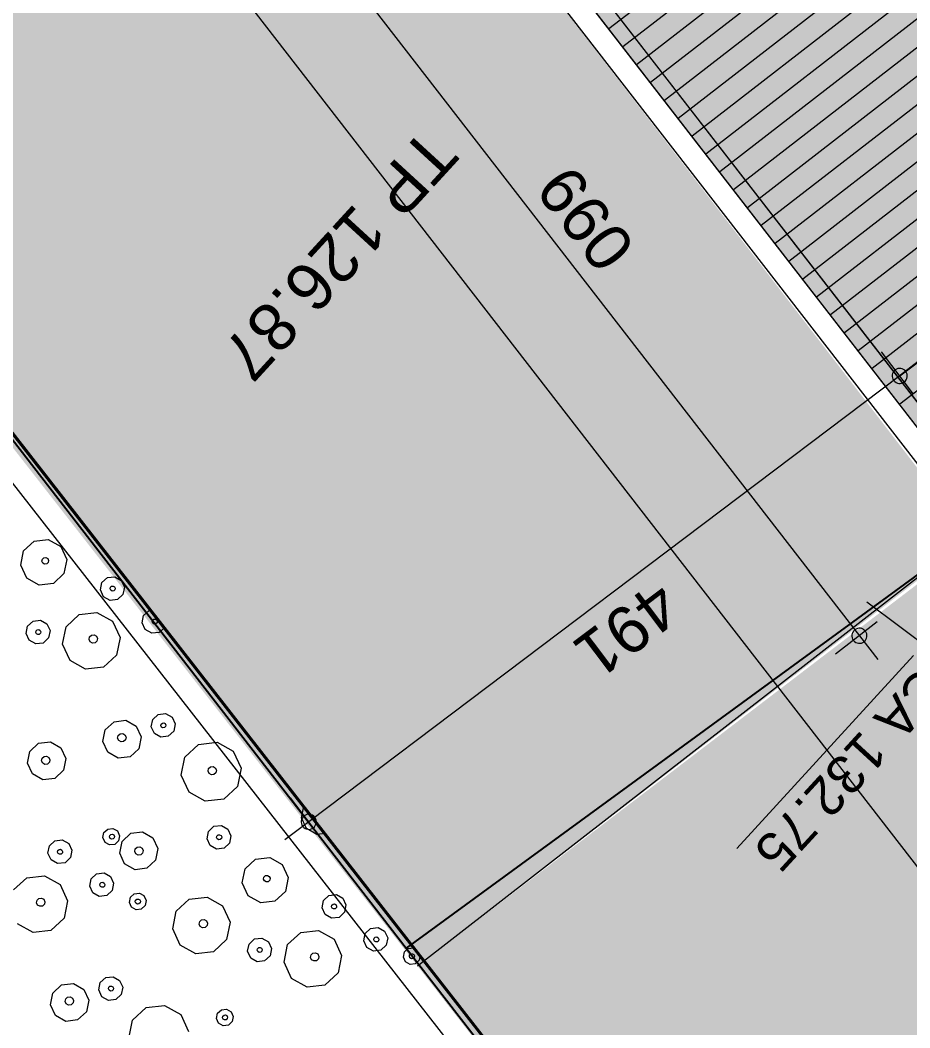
# Model space of a CAD drawing. Header units: metres. Extents: x -2858 to 512, y -1995 to 1252.
# Drawn here: x -466.28 to -460.38, y -144.9 to -138.22 of the extents above; entities that cross this region are included whole.
import ezdxf
from ezdxf.enums import TextEntityAlignment as Align
from ezdxf.lldxf.tags import DXFTag

# ---------------------------------------------------------------- set-up
doc = ezdxf.new("R2010")
doc.units = ezdxf.units.M
for name, color, linetype in [('Calque commun', 7, 'Continuous'), ('Calque11', 7, 'Continuous'), ('Calque17', 7, 'Continuous'), ('Textes', 7, 'Continuous')]:
    doc.layers.add(name, color=color, linetype=linetype)
doc.styles.add('Arial18', font='arial.ttf', dxfattribs={"height": 0.309252})
doc.styles.add('Arial9', font='arial.ttf', dxfattribs={"height": 0.316674})
tags = doc.linetypes.add('DASHDOT2', pattern=[0.5, 0.25, -0.125, 0, -0.125]).pattern_tags.tags
tags[10:11] = [DXFTag(74, 4), DXFTag(75, 0), DXFTag(340, '0'), DXFTag(46, 1.0), DXFTag(50, 0.0), DXFTag(44, 0.0), DXFTag(45, 0.0)]
tags[8:9] = [DXFTag(74, 4), DXFTag(75, 0), DXFTag(340, '0'), DXFTag(46, 1.0), DXFTag(50, 0.0), DXFTag(44, 0.0), DXFTag(45, 0.0)]
tags[6:7] = [DXFTag(74, 4), DXFTag(75, 0), DXFTag(340, '0'), DXFTag(46, 1.0), DXFTag(50, 0.0), DXFTag(44, 0.0), DXFTag(45, 0.0)]
tags[4:5] = [DXFTag(74, 4), DXFTag(75, 0), DXFTag(340, '0'), DXFTag(46, 1.0), DXFTag(50, 0.0), DXFTag(44, 0.0), DXFTag(45, 0.0)]
tags = doc.linetypes.add('HIDDEN', pattern=[0.375, 0.25, -0.125]).pattern_tags.tags
tags[6:7] = [DXFTag(74, 4), DXFTag(75, 0), DXFTag(340, '0'), DXFTag(46, 1.0), DXFTag(50, 0.0), DXFTag(44, 0.0), DXFTag(45, 0.0)]
tags[4:5] = [DXFTag(74, 4), DXFTag(75, 0), DXFTag(340, '0'), DXFTag(46, 1.0), DXFTag(50, 0.0), DXFTag(44, 0.0), DXFTag(45, 0.0)]

# ---------------------------------------------------------------- blocks, each defined once
blk = doc.blocks.new('hatch7')
at = {"layer": 'Calque commun', "color": 6, "linetype": 'Continuous', "lineweight": -2}
for p, q in [((8.7815, 44.8787), (17.9815, 44.8787)), ((8.7815, 44.7287), (17.9815, 44.7287)), ((8.7815, 44.5787), (17.9815, 44.5787)), ((8.7815, 44.4287), (17.9815, 44.4287)), ((8.7815, 44.2787), (17.9815, 44.2787)), ((8.7815, 44.1287), (17.9815, 44.1287)), ((8.7815, 43.9787), (17.9815, 43.9787)), ((8.7815, 43.8287), (17.9815, 43.8287)), ((8.7815, 43.6787), (17.9815, 43.6787)), ((8.7815, 43.5287), (17.9815, 43.5287)), ((8.7815, 43.3787), (17.9815, 43.3787)), ((8.7815, 43.2287), (17.9815, 43.2287)), ((8.7815, 43.0787), (17.9815, 43.0787)), ((8.7815, 42.9287), (17.9815, 42.9287)), ((8.7815, 42.7787), (17.9815, 42.7787)), ((8.7815, 42.6287), (17.9815, 42.6287)), ((8.7815, 42.4787), (17.9815, 42.4787)), ((8.7815, 42.3287), (17.9815, 42.3287)), ((8.7815, 42.1787), (17.9815, 42.1787)), ((8.7815, 42.0287), (17.9815, 42.0287)), ((8.7815, 41.8787), (17.9815, 41.8787)), ((8.7815, 41.7287), (17.9815, 41.7287))]:
    blk.add_line(p, q, dxfattribs=at)
mesh = blk.add_polyface(dxfattribs=at)
corners = [(8.7815, 45.9286), (17.9815, 45.9286), (17.9815, 39.3286), (8.7815, 39.3286)]
mesh.append_faces([[corners[k] for k in face] for face in [(0, 1, 2, 3)]], dxfattribs={"color": 6})
blk = doc.blocks.new('toitvillacinqbismi')
at = {"layer": 'Calque commun', "linetype": 'Continuous', "lineweight": -2}
blk.add_hatch(color=17, dxfattribs=at).paths.add_polyline_path([(13.3815, 45.9019), (13.3815, 39.3286), (17.8815, 39.3286), (17.9815, 39.3286), (17.9815, 45.9286)])
at = {"layer": 'Calque commun', "color": 16, "linetype": 'HIDDEN', "lineweight": -2}
blk.add_line((17.8815, 39.3192), (17.8815, 45.9286), dxfattribs=at)
at = {"layer": 'Calque commun', "color": 0, "linetype": 'ByBlock', "lineweight": -2}
blk.add_blockref('hatch7', (0, 0), dxfattribs=at)
at = {"layer": 'Calque commun', "color": 9, "linetype": 'Continuous', "lineweight": -2}
mesh = blk.add_polyface(dxfattribs=at)
corners = [(-2.8069, 24.5933), (-2.8069, 26.4286), (-9.4069, 24.5933), (10.4215, 26.4286), (-2.7879, 33.5933), (17.0215, 33.5933), (17.0215, 24.5933), (-2.7879, 35.4286), (10.412, 33.5933), (10.4215, 24.5933), (10.412, 35.4286), (-9.3974, 33.5933), (17.8815, 39.3192), (17.8815, 45.9286), (8.8815, 45.9286), (8.8815, 39.3192)]
mesh.append_faces([[corners[k] for k in face] for face in [(12, 13, 14, 15)]], dxfattribs={"color": 9})
mesh.append_faces([[corners[k] for k in face] for face in [(3, 4, 1), (5, 3, 6), (11, 1, 4)]], dxfattribs={"vtx0": -1, "vtx1": -1, "color": 9})
mesh.append_faces([[corners[k] for k in face] for face in [(3, 8, 4)]], dxfattribs={"vtx0": -1, "vtx1": -1, "vtx2": -1, "color": 9})
mesh.append_faces([[corners[k] for k in face] for face in [(0, 1, 2)]], dxfattribs={"vtx1": -1, "color": 9})
mesh.append_faces([[corners[k] for k in face] for face in [(7, 4, 8), (11, 2, 1), (5, 8, 3)]], dxfattribs={"vtx1": -1, "vtx2": -1, "color": 9})
mesh.append_faces([[corners[k] for k in face] for face in [(3, 9, 6), (8, 10, 7)]], dxfattribs={"vtx2": -1, "color": 9})
at = {"layer": 'Calque commun', "color": 16, "linetype": 'Continuous', "lineweight": -2}
mesh = blk.add_polyface(dxfattribs=at)
corners = [(18.1315, 45.9286), (17.9815, 45.9286), (17.9815, 39.3192), (18.1315, 39.3192)]
mesh.append_faces([[corners[k] for k in face] for face in [(0, 1, 2, 3)]], dxfattribs={"color": 16})
blk = doc.blocks.new('geometrebondepartleger')
at = {"layer": 'Calque commun', "color": 3, "linetype": 'HIDDEN', "lineweight": 18}
blk.add_line((127.6994, 67.7265), (142.0277, 145.8978), dxfattribs=at)
at = {"layer": 'Calque commun', "color": 10, "linetype": 'DASHDOT2', "lineweight": 18, "flags": 128}
blk.add_lwpolyline([(45.2867, 98.0868), (42.9361, 93.8756), (22.4919, 69.3549), (46.896, 54.8213), (60.0219, 76.4824), (130.1549, 64.2531), (145.3143, 148.376), (109.3485, 154.881), (91.263, 130.1164), (87.3779, 124.8321), (86.3313, 123.2789), (83.8109, 118.8118), (74.9183, 102.5858), (72.6157, 98.3586), (63.0649, 85.9136), (45.1583, 97.9611)], close=True, dxfattribs=at)
at = {"layer": 'Calque11', "color": 7, "linetype": 'Continuous', "lineweight": 9}
blk.add_polyline3d([(125.0277, 35.9078, 79), (133.3383, 81.851, 79), (145.3136, 148.3761, 79)], dxfattribs=at)
at = {"layer": 'Calque17', "color": 1, "linetype": 'Continuous', "lineweight": 9}
for points in [[(125.174, 36.6886, 79), (126.5286, 44.1348, 79), (125.0378, 35.9435, 79), (126.4161, 43.4883, 79), (128.681, 56.0642, 79), (129.9759, 63.1341, 79), (132.1933, 75.6042, 79), (133.3383, 81.851, 79), (135.2222, 92.3412, 79), (136.4776, 99.3268, 79), (138.1727, 108.7115, 79), (140.4846, 121.4626, 79), (141.0933, 124.9318, 79)], [(125.3707, 36.6528, 79), (126.7254, 44.0992, 79), (125.2346, 35.9078, 79), (126.6129, 43.4526, 79), (128.8778, 56.0285, 79), (130.1727, 63.0986, 79), (132.3901, 75.5687, 79), (133.5351, 81.8153, 79), (135.4191, 92.3058, 79), (136.6745, 99.2914, 79), (138.3695, 108.676, 79), (140.6815, 121.4274, 79), (141.2903, 124.8972, 79)]]:
    blk.add_polyline3d(points, dxfattribs=at)
blk = doc.blocks.new('new121')
at = {"layer": 'Calque commun', "color": 1, "linetype": 'Continuous', "lineweight": 9}
blk.add_arc((0, 0), 0.5, 0, 359.99941, dxfattribs=at)
blk = doc.blocks.new('new122')
at = {"layer": 'Calque commun', "color": 1, "linetype": 'Continuous', "lineweight": 9}
blk.add_arc((0, 0), 0.5, 0, 359.99941, dxfattribs=at)
blk = doc.blocks.new('DimLine4561')
at = {"layer": 'Calque commun', "color": 1, "linetype": 'Continuous', "lineweight": 9}
for p, q in [((60.8712, 85.4278), (60.9073, 85.6245)), ((61.0187, 85.4003), (60.6746, 85.4643)), ((59.6354, 78.6901), (60.8712, 85.4278)), ((59.7829, 78.6626), (59.4388, 78.7267)), ((59.6354, 78.6901), (59.5993, 78.4934))]:
    blk.add_line(p, q, dxfattribs=at)
at = {"layer": 'Calque commun', "color": 1, "linetype": 'Continuous', "lineweight": 9, "xscale": 0.1000000125172221, "yscale": 0.1000000125172221, "zscale": 0.1000000014901161, "rotation": 79.60663607975518}
for name, p in [('new122', (60.8712, 85.4278)), ('new121', (59.6354, 78.6901))]:
    blk.add_blockref(name, p, dxfattribs=at)
at = {"layer": 'Calque commun', "color": 1, "linetype": 'Continuous', "lineweight": 9, "style": 'Arial18'}
blk.add_text('685', height=0.30925, rotation=79.60664, dxfattribs=at).set_placement((60.2435, 82.0607), align=Align.BOTTOM_CENTER)
blk = doc.blocks.new('new125')
at = {"layer": 'Calque commun', "color": 1, "linetype": 'Continuous', "lineweight": 9}
blk.add_arc((0, 0), 0.5, 0, 359.99941, dxfattribs=at)
blk = doc.blocks.new('new126')
at = {"layer": 'Calque commun', "color": 1, "linetype": 'Continuous', "lineweight": 9}
blk.add_arc((0, 0), 0.5, 0, 359.99941, dxfattribs=at)
blk = doc.blocks.new('DimLine4573')
at = {"layer": 'Calque commun', "color": 1, "linetype": 'Continuous', "lineweight": 9}
for p, q in [((60.8669, 78.4642), (60.903, 78.6609)), ((60.7194, 78.4913), (61.0637, 78.4281)), ((59.6763, 71.9725), (60.8669, 78.4642)), ((59.5287, 71.9995), (59.873, 71.9364)), ((59.6763, 71.9725), (59.6402, 71.7758))]:
    blk.add_line(p, q, dxfattribs=at)
at = {"layer": 'Calque commun', "color": 1, "linetype": 'Continuous', "lineweight": 9, "xscale": 0.1000000090139748, "yscale": 0.1000000090139748, "zscale": 0.1000000090139748, "rotation": 79.60657603552153}
for name, p in [('new126', (60.8669, 78.4642)), ('new125', (59.6763, 71.9725))]:
    blk.add_blockref(name, p, dxfattribs=at)
at = {"layer": 'Calque commun', "color": 1, "linetype": 'Continuous', "lineweight": 9, "style": 'Arial18'}
blk.add_text('660', height=0.30925, rotation=79.60657, dxfattribs=at).set_placement((60.2618, 75.2201), align=Align.BOTTOM_CENTER)
blk = doc.blocks.new('new133')
at = {"layer": 'Calque commun', "color": 1, "linetype": 'Continuous', "lineweight": 9}
blk.add_arc((0, 0), 0.5, 0, 359.99941, dxfattribs=at)
blk = doc.blocks.new('new134')
at = {"layer": 'Calque commun', "color": 1, "linetype": 'Continuous', "lineweight": 9}
blk.add_arc((0, 0), 0.5, 0, 359.99941, dxfattribs=at)
blk = doc.blocks.new('DimLine4597')
at = {"layer": 'Calque commun', "color": 1, "linetype": 'Continuous', "lineweight": 9}
for p, q in [((59.4329, 77.6611), (59.3653, 77.3177)), ((59.4039, 77.5139), (59.2077, 77.5525)), ((59.4039, 77.5139), (64.2231, 76.5656)), ((64.252, 76.7127), (64.1844, 76.3693)), ((64.2231, 76.5656), (64.4193, 76.5269))]:
    blk.add_line(p, q, dxfattribs=at)
at = {"layer": 'Calque commun', "color": 1, "linetype": 'Continuous', "lineweight": 9, "xscale": 0.100000008738833, "yscale": 0.100000008738833, "zscale": 0.100000008738833, "rotation": 348.8671573333787}
for name, p in [('new133', (59.4039, 77.5139)), ('new134', (64.2231, 76.5656))]:
    blk.add_blockref(name, p, dxfattribs=at)
at = {"layer": 'Calque commun', "color": 1, "linetype": 'Continuous', "lineweight": 9, "style": 'Arial18'}
blk.add_text('491', height=0.30925, rotation=348.86716, dxfattribs=at).set_placement((61.8154, 77.0495), align=Align.BOTTOM_CENTER)
blk = doc.blocks.new('pattern')
at = {"layer": 'Calque commun', "color": 54, "linetype": 'Continuous', "lineweight": 9}
for p, q in [((64.4566, 78.0823), (64.4591, 78.0715)), ((64.4591, 78.0715), (64.4516, 78.0543)), ((64.3888, 77.7059), (64.4185, 77.7234)), ((64.4143, 77.6713), (64.4184, 77.6808)), ((64.4184, 77.6808), (64.4274, 77.6861)), ((64.4185, 77.7234), (64.4529, 77.7201)), ((64.4274, 77.6861), (64.4377, 77.6851)), ((64.4377, 77.6851), (64.4455, 77.6783)), ((64.4455, 77.6783), (64.4478, 77.6681)), ((64.4529, 77.7201), (64.4789, 77.6972)), ((64.4789, 77.6972), (64.4864, 77.6635)), ((64.3824, 77.6403), (64.3794, 77.6538)), ((64.4083, 77.6174), (64.3824, 77.6403)), ((64.4428, 77.6141), (64.4083, 77.6174)), ((64.4166, 77.6612), (64.4143, 77.6713)), ((64.4244, 77.6543), (64.4166, 77.6612)), ((64.4347, 77.6533), (64.4244, 77.6543)), ((64.4436, 77.6586), (64.4347, 77.6533)), ((64.4726, 77.6317), (64.4428, 77.6141)), ((64.4478, 77.6681), (64.4436, 77.6586)), ((64.4864, 77.6635), (64.4726, 77.6317)), ((64.4476, 77.4691), (64.4902, 77.4943)), ((64.4902, 77.4943), (64.5394, 77.4896)), ((64.5394, 77.4896), (64.5765, 77.4569)), ((64.428, 77.4238), (64.4476, 77.4691)), ((64.4387, 77.3755), (64.428, 77.4238)), ((64.4889, 77.4216), (64.493, 77.4311)), ((64.4911, 77.4115), (64.4889, 77.4216)), ((64.4989, 77.4046), (64.4911, 77.4115)), ((64.493, 77.4311), (64.5019, 77.4364)), ((64.5019, 77.4364), (64.5123, 77.4354)), ((64.5123, 77.4354), (64.5201, 77.4285)), ((64.5223, 77.4184), (64.5182, 77.4089)), ((64.5201, 77.4285), (64.5223, 77.4184)), ((64.5765, 77.4569), (64.5873, 77.4086)), ((64.4758, 77.3428), (64.4387, 77.3755)), ((64.5093, 77.4036), (64.4989, 77.4046)), ((64.5182, 77.4089), (64.5093, 77.4036)), ((64.5676, 77.3632), (64.525, 77.3381)), ((64.5873, 77.4086), (64.5676, 77.3632)), ((64.738, 77.3184), (64.8402, 77.3787)), ((64.8402, 77.3787), (64.9583, 77.3674)), ((64.9583, 77.3674), (65.0473, 77.2889)), ((64.525, 77.3381), (64.4758, 77.3428)), ((64.6908, 77.2095), (64.738, 77.3184)), ((65.0473, 77.2889), (65.0731, 77.1731)), ((64.8361, 77.1953), (64.843, 77.2112)), ((64.843, 77.2112), (64.8579, 77.2199)), ((64.8579, 77.2199), (64.8751, 77.2183)), ((64.8751, 77.2183), (64.8881, 77.2068)), ((64.7166, 77.0937), (64.6908, 77.2095)), ((64.8399, 77.1784), (64.8361, 77.1953)), ((64.8528, 77.1669), (64.8399, 77.1784)), ((64.8701, 77.1653), (64.8528, 77.1669)), ((64.885, 77.1741), (64.8701, 77.1653)), ((64.8919, 77.19), (64.885, 77.1741)), ((64.8881, 77.2068), (64.8919, 77.19)), ((65.0731, 77.1731), (65.0259, 77.0642)), ((64.4499, 77.0719), (64.4696, 77.1173)), ((64.4696, 77.1173), (64.5121, 77.1424)), ((64.5121, 77.1424), (64.5614, 77.1377)), ((64.5162, 77.0763), (64.5252, 77.0816)), ((64.5252, 77.0816), (64.5355, 77.0806)), ((64.5355, 77.0806), (64.5433, 77.0738)), ((64.5614, 77.1377), (64.5984, 77.105)), ((64.5984, 77.105), (64.6092, 77.0568)), ((64.8056, 77.0151), (64.7166, 77.0937)), ((64.4607, 77.0237), (64.4499, 77.0719)), ((64.4977, 76.991), (64.4607, 77.0237)), ((64.5121, 77.0668), (64.5162, 77.0763)), ((64.5144, 77.0567), (64.5121, 77.0668)), ((64.5221, 77.0498), (64.5144, 77.0567)), ((64.5325, 77.0488), (64.5221, 77.0498)), ((64.5414, 77.0541), (64.5325, 77.0488)), ((64.5455, 77.0636), (64.5414, 77.0541)), ((64.5433, 77.0738), (64.5455, 77.0636)), ((64.5895, 77.0114), (64.5469, 76.9863)), ((64.6092, 77.0568), (64.5895, 77.0114)), ((64.9237, 77.0039), (64.8056, 77.0151)), ((65.0259, 77.0642), (64.9237, 77.0039)), ((65.5055, 77.0216), (65.5193, 77.0534)), ((65.513, 76.9879), (65.5055, 77.0216)), ((65.5193, 77.0534), (65.5491, 77.071)), ((65.5433, 77.0188), (65.5474, 77.0283)), ((65.5455, 77.0087), (65.5433, 77.0188)), ((65.5474, 77.0283), (65.5563, 77.0336)), ((65.5491, 77.071), (65.5835, 77.0677)), ((65.5563, 77.0336), (65.5667, 77.0326)), ((65.5667, 77.0326), (65.5745, 77.0257)), ((65.5767, 77.0156), (65.5726, 77.0061)), ((65.5745, 77.0257), (65.5767, 77.0156)), ((65.5835, 77.0677), (65.6095, 77.0448)), ((65.617, 77.011), (65.6032, 76.9793)), ((65.6095, 77.0448), (65.617, 77.011)), ((64.5469, 76.9863), (64.4977, 76.991)), ((65.0139, 76.9423), (65.0565, 76.9675)), ((65.0565, 76.9675), (65.1057, 76.9628)), ((65.1057, 76.9628), (65.1427, 76.9301)), ((65.539, 76.965), (65.513, 76.9879)), ((65.5734, 76.9617), (65.539, 76.965)), ((65.5533, 77.0018), (65.5455, 77.0087)), ((65.5636, 77.0008), (65.5533, 77.0018)), ((65.5726, 77.0061), (65.5636, 77.0008)), ((65.6032, 76.9793), (65.5734, 76.9617)), ((64.9942, 76.897), (65.0139, 76.9423)), ((65.005, 76.8487), (64.9942, 76.897)), ((65.0564, 76.8918), (65.0605, 76.9014)), ((65.0587, 76.8817), (65.0564, 76.8918)), ((65.0665, 76.8748), (65.0587, 76.8817)), ((65.0605, 76.9014), (65.0695, 76.9066)), ((65.0695, 76.9066), (65.0798, 76.9057)), ((65.0857, 76.8791), (65.0768, 76.8739)), ((65.0798, 76.9057), (65.0876, 76.8988)), ((65.0899, 76.8887), (65.0857, 76.8791)), ((65.0876, 76.8988), (65.0899, 76.8887)), ((65.1535, 76.8818), (65.1338, 76.8364)), ((65.1427, 76.9301), (65.1535, 76.8818)), ((65.7418, 76.7856), (65.791, 76.899)), ((65.042, 76.816), (65.005, 76.8487)), ((65.0913, 76.8113), (65.042, 76.816)), ((65.0768, 76.8739), (65.0665, 76.8748)), ((65.1338, 76.8364), (65.0913, 76.8113)), ((64.589, 76.7103), (64.6707, 76.7586)), ((64.6707, 76.7586), (64.7652, 76.7496)), ((64.7652, 76.7496), (64.8364, 76.6868)), ((65.7687, 76.665), (65.7418, 76.7856)), ((64.2071, 76.6985), (64.2495, 76.6611)), ((64.5512, 76.6232), (64.589, 76.7103)), ((64.8364, 76.6868), (64.857, 76.5941)), ((65.0665, 76.6204), (65.1687, 76.6807)), ((65.1687, 76.6807), (65.2868, 76.6695)), ((64.2495, 76.6611), (64.2667, 76.5839)), ((64.5718, 76.5306), (64.5512, 76.6232)), ((64.6674, 76.6119), (64.6729, 76.6246)), ((64.6704, 76.5984), (64.6674, 76.6119)), ((64.6729, 76.6246), (64.6848, 76.6316)), ((64.6848, 76.6316), (64.6986, 76.6303)), ((64.6986, 76.6303), (64.709, 76.6211)), ((64.709, 76.6211), (64.712, 76.6076)), ((65.0193, 76.5115), (65.0665, 76.6204)), ((65.2868, 76.6695), (65.3757, 76.5909)), ((65.8613, 76.5832), (65.7687, 76.665)), ((66.0908, 76.6343), (65.9844, 76.5715)), ((64.2667, 76.5839), (64.2352, 76.5113)), ((64.6808, 76.5892), (64.6704, 76.5984)), ((64.6946, 76.5879), (64.6808, 76.5892)), ((64.7065, 76.5949), (64.6946, 76.5879)), ((64.712, 76.6076), (64.7065, 76.5949)), ((64.857, 76.5941), (64.8192, 76.507)), ((65.3757, 76.5909), (65.4016, 76.4751)), ((65.9844, 76.5715), (65.8613, 76.5832)), ((64.2352, 76.5113), (64.1671, 76.4711)), ((64.643, 76.4678), (64.5718, 76.5306)), ((64.8192, 76.507), (64.7375, 76.4588)), ((65.0451, 76.3957), (65.0193, 76.5115)), ((65.1646, 76.4973), (65.1714, 76.5132)), ((65.1683, 76.4804), (65.1646, 76.4973)), ((65.1813, 76.469), (65.1683, 76.4804)), ((65.1714, 76.5132), (65.1863, 76.522)), ((65.1863, 76.522), (65.2036, 76.5204)), ((65.2134, 76.4761), (65.1985, 76.4673)), ((65.2036, 76.5204), (65.2166, 76.5089)), ((65.2203, 76.492), (65.2134, 76.4761)), ((65.2166, 76.5089), (65.2203, 76.492)), ((65.4016, 76.4751), (65.3543, 76.3663)), ((64.1671, 76.4711), (64.1662, 76.4712)), ((64.7375, 76.4588), (64.643, 76.4678)), ((65.1985, 76.4673), (65.1813, 76.469)), ((65.134, 76.3172), (65.0451, 76.3957)), ((65.3543, 76.3663), (65.2522, 76.3059)), ((65.8437, 76.3321), (65.8634, 76.3775)), ((65.8634, 76.3775), (65.9059, 76.4026)), ((65.9059, 76.4026), (65.9552, 76.3979)), ((65.91, 76.3365), (65.919, 76.3418)), ((65.919, 76.3418), (65.9293, 76.3408)), ((65.9552, 76.3979), (65.9922, 76.3652)), ((65.9922, 76.3652), (66.003, 76.317)), ((65.2522, 76.3059), (65.134, 76.3172)), ((65.8544, 76.2839), (65.8437, 76.3321)), ((65.8915, 76.2511), (65.8544, 76.2839)), ((65.9059, 76.327), (65.91, 76.3365)), ((65.9081, 76.3169), (65.9059, 76.327)), ((65.9159, 76.31), (65.9081, 76.3169)), ((65.9263, 76.309), (65.9159, 76.31)), ((65.9352, 76.3143), (65.9263, 76.309)), ((65.9293, 76.3408), (65.9371, 76.334)), ((65.9393, 76.3238), (65.9352, 76.3143)), ((65.9371, 76.334), (65.9393, 76.3238)), ((66.003, 76.317), (65.9833, 76.2716)), ((66.0784, 76.2671), (66.1465, 76.3073)), ((66.1465, 76.3073), (66.2253, 76.2998)), ((66.2253, 76.2998), (66.2846, 76.2475)), ((64.6172, 76.1977), (64.6368, 76.243)), ((64.6368, 76.243), (64.6794, 76.2682)), ((64.6794, 76.2682), (64.7286, 76.2635)), ((64.6835, 76.2021), (64.6924, 76.2074)), ((64.6924, 76.2074), (64.7028, 76.2064)), ((64.7286, 76.2635), (64.7657, 76.2308)), ((64.7657, 76.2308), (64.7764, 76.1825)), ((65.9407, 76.2465), (65.8915, 76.2511)), ((65.9833, 76.2716), (65.9407, 76.2465)), ((66.0469, 76.1945), (66.0784, 76.2671)), ((66.2846, 76.2475), (66.3018, 76.1703)), ((64.6279, 76.1494), (64.6172, 76.1977)), ((64.665, 76.1167), (64.6279, 76.1494)), ((64.6794, 76.1926), (64.6835, 76.2021)), ((64.6816, 76.1824), (64.6794, 76.1926)), ((64.6894, 76.1756), (64.6816, 76.1824)), ((64.6997, 76.1746), (64.6894, 76.1756)), ((64.7087, 76.1798), (64.6997, 76.1746)), ((64.7028, 76.2064), (64.7105, 76.1995)), ((64.7128, 76.1894), (64.7087, 76.1798)), ((64.7105, 76.1995), (64.7128, 76.1894)), ((64.7764, 76.1825), (64.7568, 76.1371)), ((66.0641, 76.1173), (66.0469, 76.1945)), ((66.1399, 76.1772), (66.1468, 76.1931)), ((66.1437, 76.1603), (66.1399, 76.1772)), ((66.1567, 76.1488), (66.1437, 76.1603)), ((66.1468, 76.1931), (66.1617, 76.2019)), ((66.1739, 76.1472), (66.1567, 76.1488)), ((66.1617, 76.2019), (66.179, 76.2002)), ((66.1888, 76.156), (66.1739, 76.1472)), ((66.179, 76.2002), (66.1919, 76.1888)), ((66.1957, 76.1719), (66.1888, 76.156)), ((66.1919, 76.1888), (66.1957, 76.1719)), ((66.3018, 76.1703), (66.2703, 76.0977)), ((64.7142, 76.112), (64.665, 76.1167)), ((64.7568, 76.1371), (64.7142, 76.112)), ((65.3174, 76.0777), (65.3311, 76.1095)), ((65.3249, 76.0439), (65.3174, 76.0777)), ((65.3311, 76.1095), (65.361, 76.1271)), ((65.3568, 76.075), (65.361, 76.0845)), ((65.3591, 76.0648), (65.3568, 76.075)), ((65.361, 76.1271), (65.3954, 76.1238)), ((65.361, 76.0845), (65.3699, 76.0898)), ((65.3699, 76.0898), (65.3802, 76.0888)), ((65.3802, 76.0888), (65.388, 76.0819)), ((65.388, 76.0819), (65.3903, 76.0718)), ((65.3954, 76.1238), (65.4213, 76.1009)), ((65.4213, 76.1009), (65.4289, 76.0671)), ((66.1235, 76.065), (66.0641, 76.1173)), ((66.2703, 76.0977), (66.2022, 76.0575)), ((64.2578, 75.9939), (64.3642, 76.0567)), ((64.3642, 76.0567), (64.4873, 76.045)), ((64.4873, 76.045), (64.5799, 75.9632)), ((65.3508, 76.021), (65.3249, 76.0439)), ((65.3853, 76.0177), (65.3508, 76.021)), ((65.3669, 76.058), (65.3591, 76.0648)), ((65.3772, 76.057), (65.3669, 76.058)), ((65.3861, 76.0622), (65.3772, 76.057)), ((65.4151, 76.0353), (65.3853, 76.0177)), ((65.3903, 76.0718), (65.3861, 76.0622)), ((65.4289, 76.0671), (65.4151, 76.0353)), ((66.2022, 76.0575), (66.1235, 76.065)), ((64.2086, 75.8805), (64.2578, 75.9939)), ((64.5799, 75.9632), (64.6068, 75.8425)), ((65.0224, 75.9384), (65.0905, 75.9786)), ((65.0905, 75.9786), (65.1693, 75.9711)), ((65.1693, 75.9711), (65.2286, 75.9188)), ((64.2355, 75.7598), (64.2086, 75.8805)), ((64.3698, 75.8647), (64.3767, 75.8806)), ((64.3767, 75.8806), (64.3916, 75.8894)), ((64.3916, 75.8894), (64.4089, 75.8877)), ((64.4089, 75.8877), (64.4218, 75.8763)), ((64.4218, 75.8763), (64.4256, 75.8594)), ((64.991, 75.8658), (65.0224, 75.9384)), ((65.0912, 75.8582), (65.0981, 75.874)), ((65.0981, 75.874), (65.113, 75.8828)), ((65.113, 75.8828), (65.1302, 75.8812)), ((65.1302, 75.8812), (65.1432, 75.8697)), ((65.2286, 75.9188), (65.2458, 75.8416)), ((65.3901, 75.8728), (65.4327, 75.8979)), ((65.4327, 75.8979), (65.4819, 75.8932)), ((65.4819, 75.8932), (65.519, 75.8605)), ((64.3736, 75.8478), (64.3698, 75.8647)), ((64.3866, 75.8364), (64.3736, 75.8478)), ((64.4038, 75.8347), (64.3866, 75.8364)), ((64.4187, 75.8435), (64.4038, 75.8347)), ((64.4256, 75.8594), (64.4187, 75.8435)), ((64.6068, 75.8425), (64.5576, 75.7291)), ((65.0082, 75.7886), (64.991, 75.8658)), ((65.0949, 75.8413), (65.0912, 75.8582)), ((65.1079, 75.8298), (65.0949, 75.8413)), ((65.1251, 75.8282), (65.1079, 75.8298)), ((65.14, 75.837), (65.1251, 75.8282)), ((65.1469, 75.8528), (65.14, 75.837)), ((65.1432, 75.8697), (65.1469, 75.8528)), ((65.2458, 75.8416), (65.2143, 75.769)), ((65.3705, 75.8274), (65.3901, 75.8728)), ((65.3812, 75.7792), (65.3705, 75.8274)), ((65.4314, 75.8252), (65.4355, 75.8348)), ((65.4336, 75.8151), (65.4314, 75.8252)), ((65.4414, 75.8082), (65.4336, 75.8151)), ((65.4355, 75.8348), (65.4445, 75.84)), ((65.4518, 75.8072), (65.4414, 75.8082)), ((65.4445, 75.84), (65.4548, 75.839)), ((65.4607, 75.8125), (65.4518, 75.8072)), ((65.4548, 75.839), (65.4626, 75.8322)), ((65.4648, 75.822), (65.4607, 75.8125)), ((65.4626, 75.8322), (65.4648, 75.822)), ((65.5298, 75.8122), (65.5101, 75.7669)), ((65.519, 75.8605), (65.5298, 75.8122)), ((64.3282, 75.678), (64.2355, 75.7598)), ((65.0675, 75.7363), (65.0082, 75.7886)), ((65.2143, 75.769), (65.1462, 75.7288)), ((65.4183, 75.7464), (65.3812, 75.7792)), ((65.4675, 75.7417), (65.4183, 75.7464)), ((65.5101, 75.7669), (65.4675, 75.7417)), ((65.6805, 75.722), (65.7827, 75.7823)), ((65.7827, 75.7823), (65.9008, 75.7711)), ((65.9008, 75.7711), (65.9898, 75.6925)), ((64.4512, 75.6663), (64.3282, 75.678)), ((64.5576, 75.7291), (64.4512, 75.6663)), ((65.1462, 75.7288), (65.0675, 75.7363)), ((65.115, 75.6602), (65.1287, 75.6919)), ((65.1287, 75.6919), (65.1586, 75.7095)), ((65.1548, 75.6693), (65.1637, 75.6746)), ((65.1586, 75.7095), (65.193, 75.7063)), ((65.1637, 75.6746), (65.174, 75.6736)), ((65.174, 75.6736), (65.1818, 75.6668)), ((65.193, 75.7063), (65.2189, 75.6834)), ((65.2189, 75.6834), (65.2265, 75.6496)), ((65.6333, 75.6131), (65.6805, 75.722)), ((65.9898, 75.6925), (66.0156, 75.5767)), ((65.1225, 75.6264), (65.115, 75.6602)), ((65.1484, 75.6035), (65.1225, 75.6264)), ((65.1506, 75.6598), (65.1548, 75.6693)), ((65.1529, 75.6497), (65.1506, 75.6598)), ((65.1607, 75.6428), (65.1529, 75.6497)), ((65.171, 75.6418), (65.1607, 75.6428)), ((65.1799, 75.6471), (65.171, 75.6418)), ((65.1841, 75.6566), (65.1799, 75.6471)), ((65.1818, 75.6668), (65.1841, 75.6566)), ((65.2127, 75.6178), (65.1829, 75.6002)), ((65.2265, 75.6496), (65.2127, 75.6178)), ((65.6591, 75.4973), (65.6333, 75.6131)), ((65.7786, 75.5989), (65.7855, 75.6148)), ((65.7855, 75.6148), (65.8004, 75.6236)), ((65.8004, 75.6236), (65.8176, 75.6219)), ((65.8176, 75.6219), (65.8306, 75.6105)), ((65.8306, 75.6105), (65.8344, 75.5936)), ((65.1829, 75.6002), (65.1484, 75.6035)), ((65.4121, 75.5209), (65.4546, 75.5461)), ((65.4546, 75.5461), (65.5039, 75.5414)), ((65.5039, 75.5414), (65.5409, 75.5087)), ((65.7824, 75.582), (65.7786, 75.5989)), ((65.7953, 75.5706), (65.7824, 75.582)), ((65.8126, 75.5689), (65.7953, 75.5706)), ((65.8275, 75.5777), (65.8126, 75.5689)), ((65.8344, 75.5936), (65.8275, 75.5777)), ((64.3105, 75.4269), (64.3302, 75.4723)), ((64.3302, 75.4723), (64.3728, 75.4974)), ((64.3728, 75.4974), (64.422, 75.4927)), ((64.422, 75.4927), (64.459, 75.46)), ((65.3924, 75.4756), (65.4121, 75.5209)), ((65.4032, 75.4273), (65.3924, 75.4756)), ((65.4546, 75.4705), (65.4587, 75.48)), ((65.4587, 75.48), (65.4677, 75.4853)), ((65.4677, 75.4853), (65.478, 75.4843)), ((65.478, 75.4843), (65.4858, 75.4774)), ((65.4858, 75.4774), (65.488, 75.4673)), ((65.5409, 75.5087), (65.5517, 75.4604)), ((65.7481, 75.4188), (65.6591, 75.4973)), ((64.3213, 75.3787), (64.3105, 75.4269)), ((64.3727, 75.4218), (64.3768, 75.4313)), ((64.375, 75.4117), (64.3727, 75.4218)), ((64.3828, 75.4048), (64.375, 75.4117)), ((64.3768, 75.4313), (64.3858, 75.4366)), ((64.3858, 75.4366), (64.3961, 75.4356)), ((64.402, 75.4091), (64.3931, 75.4038)), ((64.3961, 75.4356), (64.4039, 75.4288)), ((64.4062, 75.4186), (64.402, 75.4091)), ((64.4039, 75.4288), (64.4062, 75.4186)), ((64.4698, 75.4118), (64.4501, 75.3664)), ((64.459, 75.46), (64.4698, 75.4118)), ((65.4402, 75.3946), (65.4032, 75.4273)), ((65.4569, 75.4603), (65.4546, 75.4705)), ((65.4646, 75.4535), (65.4569, 75.4603)), ((65.475, 75.4525), (65.4646, 75.4535)), ((65.4839, 75.4577), (65.475, 75.4525)), ((65.488, 75.4673), (65.4839, 75.4577)), ((65.532, 75.415), (65.4894, 75.3899)), ((65.5517, 75.4604), (65.532, 75.415)), ((65.8662, 75.4075), (65.7481, 75.4188)), ((64.3583, 75.3459), (64.3213, 75.3787)), ((64.4076, 75.3413), (64.3583, 75.3459)), ((64.3931, 75.4038), (64.3828, 75.4048)), ((64.4501, 75.3664), (64.4076, 75.3413)), ((64.5138, 75.2894), (64.5452, 75.3619)), ((64.5452, 75.3619), (64.6134, 75.4022)), ((64.6134, 75.4022), (64.6921, 75.3946)), ((64.6921, 75.3946), (64.7514, 75.3423)), ((64.7514, 75.3423), (64.7686, 75.2651)), ((65.4894, 75.3899), (65.4402, 75.3946)), ((64.531, 75.2121), (64.5138, 75.2894)), ((64.6068, 75.272), (64.6136, 75.2879)), ((64.6105, 75.2551), (64.6068, 75.272)), ((64.6136, 75.2879), (64.6285, 75.2967)), ((64.6285, 75.2967), (64.6458, 75.295)), ((64.6458, 75.295), (64.6588, 75.2836)), ((64.6588, 75.2836), (64.6625, 75.2667)), ((64.5903, 75.1598), (64.531, 75.2121)), ((64.6235, 75.2436), (64.6105, 75.2551)), ((64.6407, 75.242), (64.6235, 75.2436)), ((64.6556, 75.2508), (64.6407, 75.242)), ((64.6625, 75.2667), (64.6556, 75.2508)), ((64.7686, 75.2651), (64.7371, 75.1925)), ((64.669, 75.1523), (64.5903, 75.1598)), ((64.7371, 75.1925), (64.669, 75.1523)), ((64.9543, 75.0118), (64.9858, 75.0844)), ((64.9858, 75.0844), (65.0539, 75.1246)), ((65.0539, 75.1246), (65.1327, 75.1171)), ((65.1327, 75.1171), (65.192, 75.0647)), ((64.9715, 74.9346), (64.9543, 75.0118)), ((65.0548, 74.9959), (65.0617, 75.0118)), ((65.0617, 75.0118), (65.0766, 75.0206)), ((65.0766, 75.0206), (65.0938, 75.019)), ((65.0938, 75.019), (65.1068, 75.0075)), ((65.1068, 75.0075), (65.1105, 74.9906)), ((65.192, 75.0647), (65.2092, 74.9875)), ((63.8996, 74.9927), (63.9488, 74.988)), ((63.9488, 74.988), (63.9858, 74.9553)), ((63.9858, 74.9553), (63.9966, 74.9071)), ((65.0585, 74.979), (65.0548, 74.9959)), ((65.0715, 74.9676), (65.0585, 74.979)), ((65.0887, 74.966), (65.0715, 74.9676)), ((65.1036, 74.9747), (65.0887, 74.966)), ((65.1105, 74.9906), (65.1036, 74.9747)), ((65.2092, 74.9875), (65.1777, 74.9149)), ((63.8982, 74.92), (63.9023, 74.9296)), ((63.9005, 74.9099), (63.8982, 74.92)), ((63.9082, 74.903), (63.9005, 74.9099)), ((63.9023, 74.9296), (63.9113, 74.9348)), ((63.9186, 74.902), (63.9082, 74.903)), ((63.9113, 74.9348), (63.9216, 74.9339)), ((63.9275, 74.9073), (63.9186, 74.902)), ((63.9216, 74.9339), (63.9294, 74.927)), ((63.9316, 74.9168), (63.9275, 74.9073)), ((63.9294, 74.927), (63.9316, 74.9168)), ((63.9966, 74.9071), (63.9769, 74.8617)), ((64.1474, 74.8168), (64.2495, 74.8771)), ((64.2495, 74.8771), (64.3677, 74.8659)), ((65.0308, 74.8822), (64.9715, 74.9346)), ((65.1096, 74.8747), (65.0308, 74.8822)), ((65.1777, 74.9149), (65.1096, 74.8747)), ((63.8851, 74.8412), (63.8741, 74.851)), ((63.9343, 74.8366), (63.8851, 74.8412)), ((63.9769, 74.8617), (63.9343, 74.8366)), ((64.1002, 74.7079), (64.1474, 74.8168)), ((64.3677, 74.8659), (64.4566, 74.7873)), ((64.4566, 74.7873), (64.4824, 74.6715)), ((64.1259, 74.5921), (64.1002, 74.7079)), ((64.2454, 74.6937), (64.2523, 74.7096)), ((64.2492, 74.6768), (64.2454, 74.6937)), ((64.2622, 74.6654), (64.2492, 74.6768)), ((64.2523, 74.7096), (64.2672, 74.7184)), ((64.2672, 74.7184), (64.2844, 74.7168)), ((64.2943, 74.6725), (64.2794, 74.6637)), ((64.2844, 74.7168), (64.2974, 74.7053)), ((64.3012, 74.6884), (64.2943, 74.6725)), ((64.2974, 74.7053), (64.3012, 74.6884)), ((64.4824, 74.6715), (64.4352, 74.5626)), ((63.8592, 74.5704), (63.8789, 74.6158)), ((63.8789, 74.6158), (63.9215, 74.6409)), ((63.9215, 74.6409), (63.9707, 74.6362)), ((63.9707, 74.6362), (64.0078, 74.6035)), ((64.0078, 74.6035), (64.0185, 74.5552)), ((64.2794, 74.6637), (64.2622, 74.6654)), ((63.87, 74.5221), (63.8592, 74.5704)), ((63.9214, 74.5653), (63.9256, 74.5748)), ((63.9237, 74.5551), (63.9214, 74.5653)), ((63.9315, 74.5483), (63.9237, 74.5551)), ((63.9256, 74.5748), (63.9345, 74.5801)), ((63.9418, 74.5473), (63.9315, 74.5483)), ((63.9345, 74.5801), (63.9448, 74.5791)), ((63.9507, 74.5526), (63.9418, 74.5473)), ((63.9448, 74.5791), (63.9526, 74.5722)), ((63.9549, 74.5621), (63.9507, 74.5526)), ((63.9526, 74.5722), (63.9549, 74.5621)), ((64.0185, 74.5552), (63.9988, 74.5098)), ((64.2149, 74.5136), (64.1259, 74.5921)), ((64.4352, 74.5626), (64.333, 74.5023)), ((63.907, 74.4894), (63.87, 74.5221)), ((63.9563, 74.4847), (63.907, 74.4894)), ((63.9988, 74.5098), (63.9563, 74.4847)), ((64.333, 74.5023), (64.2149, 74.5136)), ((64.4035, 74.3954), (64.4232, 74.4408)), ((64.4232, 74.4408), (64.4658, 74.4659)), ((64.4658, 74.4659), (64.515, 74.4612)), ((64.4699, 74.3998), (64.4788, 74.4051)), ((64.4788, 74.4051), (64.4891, 74.4041)), ((64.4891, 74.4041), (64.4969, 74.3972)), ((64.515, 74.4612), (64.5521, 74.4285)), ((64.5521, 74.4285), (64.5628, 74.3802)), ((64.4143, 74.3472), (64.4035, 74.3954)), ((64.4514, 74.3144), (64.4143, 74.3472)), ((64.4657, 74.3903), (64.4699, 74.3998)), ((64.468, 74.3802), (64.4657, 74.3903)), ((64.4758, 74.3733), (64.468, 74.3802)), ((64.4861, 74.3723), (64.4758, 74.3733)), ((64.4951, 74.3776), (64.4861, 74.3723)), ((64.4992, 74.3871), (64.4951, 74.3776)), ((64.4969, 74.3972), (64.4992, 74.3871)), ((64.5628, 74.3802), (64.5432, 74.3349)), ((64.5006, 74.3097), (64.4514, 74.3144)), ((64.5432, 74.3349), (64.5006, 74.3097)), ((63.9605, 74.1217), (63.9983, 74.2088)), ((63.9983, 74.2088), (64.08, 74.257)), ((64.08, 74.257), (64.1745, 74.2481)), ((64.1745, 74.2481), (64.2457, 74.1852)), ((64.2457, 74.1852), (64.2663, 74.0926)), ((63.9811, 74.029), (63.9605, 74.1217)), ((64.0767, 74.1103), (64.0822, 74.123)), ((64.0797, 74.0968), (64.0767, 74.1103)), ((64.0901, 74.0877), (64.0797, 74.0968)), ((64.0822, 74.123), (64.0942, 74.1301)), ((64.1039, 74.0863), (64.0901, 74.0877)), ((64.0942, 74.1301), (64.1079, 74.1288)), ((64.1158, 74.0934), (64.1039, 74.0863)), ((64.1079, 74.1288), (64.1183, 74.1196)), ((64.1213, 74.1061), (64.1158, 74.0934)), ((64.1183, 74.1196), (64.1213, 74.1061)), ((64.2663, 74.0926), (64.2286, 74.0055)), ((64.0523, 73.9662), (63.9811, 74.029)), ((64.2286, 74.0055), (64.1468, 73.9572)), ((64.1468, 73.9572), (64.0523, 73.9662))]:
    blk.add_line(p, q, dxfattribs=at)
at = {"layer": 'Calque commun', "color": 7, "linetype": 'Continuous', "lineweight": 9}
mesh = blk.add_polyface(dxfattribs=at)
corners = [(70.8497, 113.5412), (53.8349, 19.1692), (74.7282, 106.3237), (76.0435, 113.5984), (74.769, 106.1763), (58.8077, 18.2701), (114.1703, 105.207), (114.1703, 98.5387)]
mesh.append_faces([[corners[k] for k in face] for face in [(3, 4, 6)]], dxfattribs={"vtx0": -1, "vtx1": -1, "color": 7})
mesh.append_faces([[corners[k] for k in face] for face in [(3, 2, 4)]], dxfattribs={"vtx0": -1, "vtx2": -1, "color": 7})
mesh.append_faces([[corners[k] for k in face] for face in [(5, 2, 1)]], dxfattribs={"vtx1": -1, "color": 7})
mesh.append_faces([[corners[k] for k in face] for face in [(0, 1, 2), (3, 0, 2)]], dxfattribs={"vtx1": -1, "vtx2": -1, "color": 7})
mesh.append_faces([[corners[k] for k in face] for face in [(4, 7, 6)]], dxfattribs={"vtx2": -1, "color": 7})

msp = doc.modelspace()

# ---------------------------------------------------------------- hatches: boundary and pattern name
at = {"layer": 'Calque commun', "linetype": 'Continuous', "lineweight": 9}
for points in [[(-469.8883, -136.4946), (-463.2176, -131.3084), (-462.9578, -131.6419), (-462.4661, -132.273), (-461.9744, -132.9041), (-461.4828, -133.5352), (-460.9911, -134.1664), (-460.9897, -134.1652), (-463.9632, -136.4691), (-459.9672, -141.6554), (-463.6443, -144.4911)], [(-442.3324, -171.841), (-440.6874, -170.5881), (-441.6468, -169.3216), (-440.8909, -168.7717), (-446.5551, -161.2386), (-441.3435, -157.1596), (-440.2144, -158.6736), (-434.1623, -154.1086), (-438.0533, -149.1044), (-449.4404, -157.9558), (-449.5577, -157.8256), (-446.0903, -155.0884), (-447.8929, -152.7344), (-451.3973, -155.4519), (-457.1908, -147.9762), (-451.9742, -143.8787), (-455.9433, -138.6064), (-463.6443, -144.4911)]]:
    msp.add_hatch(color=61, dxfattribs=at).paths.add_polyline_path(points)

# ---------------------------------------------------------------- linework, layer by layer
at = {"layer": 'Calque commun', "color": 160, "linetype": 'ByBlock', "lineweight": -2}
for p, q in [((-479.0632, -124.5513), (-463.7203, -144.3729)), ((-460.0177, -141.6668), (-463.7203, -144.3729)), ((-463.7203, -144.3729), (-451.9397, -159.4925))]:
    msp.add_line(p, q, dxfattribs=at)
at = {"layer": 'Calque commun', "color": 20, "linetype": 'Continuous', "lineweight": 9}
msp.add_line((-459.2991, -141.1147), (-463.6443, -144.4911), dxfattribs=at)
at = {"layer": 'Calque commun', "color": 7, "linetype": 'Continuous', "lineweight": 9}
for p, q in [((-459.8459, -142.6906), (-460.6633, -142.0761)), ((-461.5257, -143.71), (-460.3538, -142.4314))]:
    msp.add_line(p, q, dxfattribs=at)

# ---------------------------------------------------------------- block references
at = {"layer": 'Calque commun', "color": 0, "linetype": 'ByBlock', "lineweight": -2, "rotation": 228.1617603435354}
for name, p in [('geometrebondepartleger', (-440.1616, 15.2632)), ('pattern', (-478.5712, -44.6144))]:
    msp.add_blockref(name, p, dxfattribs=at)
at = {"layer": 'Calque commun', "color": 0, "linetype": 'ByBlock', "lineweight": 9, "rotation": 217.7683001003761}
msp.add_blockref('toitvillacinqbismi', (-473.718, -94.2751), dxfattribs=at)
at = {"layer": 'Calque commun', "color": 1, "linetype": 'Continuous', "lineweight": 9, "rotation": 228.1617603435354}
for name in ['DimLine4573', 'DimLine4597', 'DimLine4561']:
    msp.add_blockref(name, (-478.5712, -44.6144), dxfattribs=at)

# ---------------------------------------------------------------- texts
at = {"layer": 'Textes', "color": 5, "linetype": 'ByBlock', "lineweight": -2}
for s, height, style, p in [('TP 126.87', 0.31667, 'Arial9', (-463.6623, -138.8495)), ('CA 132.75', 0.25335, 'Arial18', (-460.3538, -142.4314))]:
    msp.add_text(s, height=height, rotation=227.49389, dxfattribs=dict(at, style=style)).set_placement(p, align=Align.BOTTOM_LEFT)

doc.saveas('drawing.dxf')
